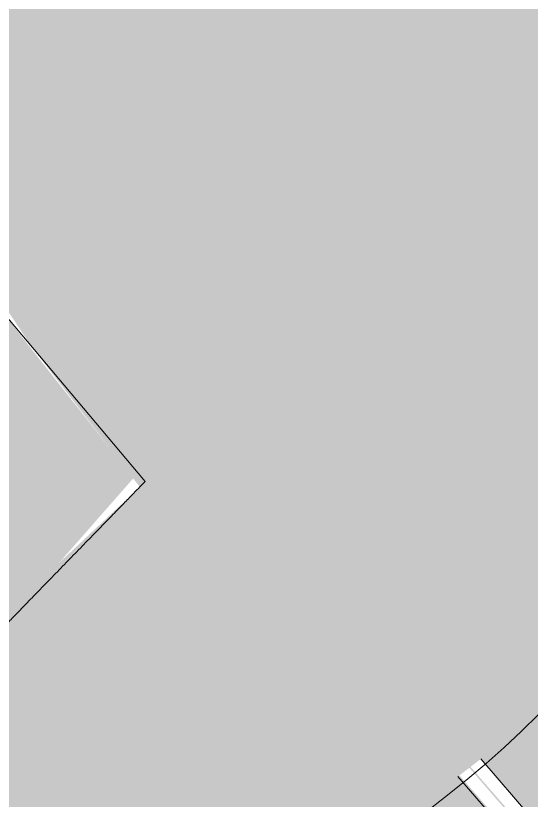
# Model space of a CAD drawing. Header units: inches. Extents: x -1460 to -268, y -77 to 274.
# Drawn here: x -574.338 to -573.172, y 12.139 to 13.913 of the extents above; entities that cross this region are included whole.
import ezdxf

# ---------------------------------------------------------------- set-up
doc = ezdxf.new("R2010")
doc.units = ezdxf.units.IN
doc.header["$MEASUREMENT"] = 0
doc.layers.add('Q-SPCQ', color=91, linetype='Continuous', lineweight=9)

# ---------------------------------------------------------------- blocks, each defined once
blk = doc.blocks.new('Bicycle_4878 - Bicycle_4878-776584-Elevation - South')
at = {"layer": 'Q-SPCQ'}
for points in [[(1159.0049, 12.5134), (1159.3154, 12.8672), (1159.0176, 13.2443), (1158.8659, 13.4674), (1158.4676, 14.1584), (1158.0779, 15.0115), (1157.559, 16.487), (1157.1933, 17.7384), (1156.6499, 20.0996), (1156.2353, 22.3154), (1155.8034, 25.1543), (1155.5162, 27.1967), (1155.0368, 27.1397), (1155.5607, 23.3515), (1155.9942, 20.8357), (1156.4565, 18.6553), (1156.8968, 16.9583), (1157.3122, 15.6397), (1157.7694, 14.4704), (1158.2207, 13.5643), (1158.6519, 12.9112), (1158.9906, 12.5281)], [(1158.6406, 11.6735), (1159.2891, 11.7776), (1159.7656, 11.9749), (1160.2316, 12.3325), (1160.5891, 12.7985), (1160.8139, 13.3412), (1160.8791, 14.0106), (1160.8139, 14.5058), (1160.5891, 15.0485), (1160.2316, 15.5145), (1159.7656, 15.8721), (1159.2229, 16.0968), (1158.6301, 16.1721), (1157.9711, 16.0607), (1157.7265, 15.9594), (1158.2487, 14.6247), (1158.6641, 13.7965), (1159.0865, 13.1625), (1159.3297, 12.8472), (1158.9906, 12.5281), (1158.5884, 12.9817), (1158.4715, 13.1552), (1158.0009, 13.9773), (1157.6072, 14.8441), (1157.277, 15.689), (1157.0496, 15.5145), (1156.6532, 14.9548), (1156.4672, 14.5058), (1156.3906, 13.9235), (1156.4672, 13.3412), (1156.712, 12.7724), (1157.0496, 12.3325), (1157.5156, 11.9749), (1158.0582, 11.7502), (1158.6301, 11.6749)]]:
    blk.add_hatch(color=256, dxfattribs=at).paths.add_polyline_path(points, flags=0)
h = blk.add_hatch(color=256, dxfattribs=at)
h.paths.add_polyline_path([(1166.1406, 5.1905), (1166.1462, 5.2336), (1160.0777, 12.2145), (1160.075, 12.2124), (1166.1367, 5.195)], flags=0)
h.paths.add_polyline_path([(1157.1537, 15.5944), (1157.1794, 15.6141), (1151.1239, 22.5876), (1151.1176, 22.5822), (1157.0496, 15.7149)], flags=0)
h = blk.add_hatch(color=256, dxfattribs=at)
h.paths.add_polyline_path([(1166.1111, 5.1767), (1166.1406, 5.1905), (1160.0527, 12.1953), (1160.0493, 12.1926), (1166.1064, 5.1822)], flags=0)
h.paths.add_polyline_path([(1157.1279, 15.5746), (1157.1537, 15.5944), (1151.0963, 22.5638), (1151.1112, 22.5399), (1157.0496, 15.6653)], flags=0)
for p, q in [((1166.1771, 5.1979), (1160.1008, 12.2322)), ((1160.0493, 12.1926), (1166.128, 5.1555))]:
    blk.add_line(p, q, dxfattribs=at)
at = {"layer": 'Q-SPCQ', "flags": 128}
for points in [[(1155.5333, 27.1988), (1155.9288, 24.2044), (1156.3472, 21.6253), (1156.7821, 19.4333), (1157.2268, 17.6006), (1157.6747, 16.0991), (1158.1187, 14.9015), (1158.551, 13.9808), (1158.9627, 13.3096), (1159.3416, 12.8595)], [(1159.3416, 12.8595), (1158.9627, 13.3096), (1158.551, 13.9808), (1158.1187, 14.9015), (1157.6747, 16.0991), (1157.2268, 17.6006), (1156.7821, 19.4333), (1156.3472, 21.6253), (1155.9288, 24.2044), (1155.5333, 27.1988)]]:
    blk.add_lwpolyline(points, dxfattribs=at)
at = {"layer": 'Q-SPCQ'}
blk.add_arc((1158.6406, 13.9235), 2.25, 180, 360, dxfattribs=at)
for points in [[(1159.3416, 12.8595), (1159.3416, 12.8595), (1159.3396, 12.8574), (1159.3306, 12.8481), (1159.3162, 12.8334), (1159.2969, 12.8135), (1159.273, 12.7889), (1159.2454, 12.7606), (1159.2152, 12.7296), (1159.194, 12.7078), (1159.1834, 12.6968)], [(1159.3297, 12.8472), (1159.3336, 12.8512), (1159.3396, 12.8574), (1159.3416, 12.8595), (1159.3416, 12.8595)], [(1159.1833, 12.6968), (1159.1727, 12.6858), (1159.1619, 12.6748), (1159.1513, 12.6639)], [(1159.1513, 12.6638), (1159.1406, 12.6529), (1159.1194, 12.6311), (1159.0892, 12.6001), (1159.0616, 12.5717), (1159.0377, 12.5471), (1159.0184, 12.5273), (1159.004, 12.5125), (1158.9951, 12.5033), (1158.993, 12.5012), (1158.993, 12.5012)]]:
    blk.add_open_spline(points, degree=3, dxfattribs=at)
blk = doc.blocks.new('Bicycle_4878 - Bicycle_4878-V11-Elevation - South')
at = {"layer": 'Q-SPCQ'}
h = blk.add_hatch(color=256, dxfattribs=at)
h.paths.add_polyline_path([(1158.6406, 11.6735), (1158.0582, 11.7502), (1157.5156, 11.9749), (1156.9806, 12.4224), (1156.6558, 12.8859), (1156.4596, 13.3045), (1156.397, 13.2889), (1156.4841, 12.7724), (1156.6693, 12.8389), (1156.661, 12.7942), (1156.489, 12.7027), (1156.6221, 12.4494), (1156.8362, 12.5793), (1156.8429, 12.5309), (1156.6256, 12.373), (1156.6857, 12.2278), (1156.9544, 12.4338), (1156.9618, 12.3832), (1156.7214, 12.1742), (1156.9073, 11.932), (1157.1791, 12.2128), (1157.196, 12.1667), (1156.9618, 11.861), (1157.0496, 11.7466), (1157.3122, 11.5603), (1157.5539, 11.9533), (1157.582, 11.9152), (1157.3575, 11.5103), (1157.5917, 11.3575), (1157.6264, 11.3431), (1157.8331, 11.8234), (1157.8631, 11.7812), (1157.6855, 11.3186), (1157.99, 11.2036), (1158.1333, 11.7314), (1158.1688, 11.6939), (1158.0582, 11.1642), (1158.2176, 11.1433), (1158.3165, 11.697), (1158.3553, 11.664), (1158.3068, 11.1315), (1158.6086, 11.1121), (1158.6322, 11.6735)], flags=0)
h.paths.add_polyline_path([(1158.6725, 11.0918), (1159.2203, 11.1639), (1159.1142, 11.7239), (1159.1593, 11.7196), (1159.2803, 11.188), (1159.7656, 11.389), (1159.8621, 11.4856), (1159.6582, 11.9168), (1159.7092, 11.9124), (1159.922, 11.5091), (1160.1646, 11.6952), (1159.9186, 12.0717), (1159.9671, 12.078), (1160.2316, 11.7466), (1160.3271, 11.871), (1160.0493, 12.1926), (1159.6626, 11.9323), (1159.1142, 11.7359), (1158.6725, 11.6734), (1158.6725, 11.0961)], flags=0)
h.paths.add_polyline_path([(1160.3674, 11.9236), (1160.5245, 12.1753), (1160.277, 12.3918), (1160.1505, 12.2703), (1160.1008, 12.2322), (1160.3362, 11.9596)], flags=0)
h.paths.add_polyline_path([(1160.8139, 13.3412), (1160.8563, 13.3861), (1160.8833, 13.393), (1160.8385, 13.5283), (1160.814, 13.3418)], flags=0)
h.paths.add_polyline_path([(1160.5856, 12.208), (1160.5891, 12.2126), (1160.8271, 12.8557), (1160.8166, 13.0002), (1160.7185, 13.0606), (1160.7612, 13.0902), (1160.8568, 13.0811), (1160.8592, 13.3199), (1160.8098, 13.3311), (1160.5691, 12.7724), (1160.3166, 12.4433), (1160.5851, 12.2085)], flags=0)
h.paths.add_polyline_path([(1156.4673, 13.3411), (1156.4291, 13.6305), (1156.4166, 13.3596), (1156.4648, 13.3502)], flags=0)

msp = doc.modelspace()

# ---------------------------------------------------------------- block references
at = {"layer": 'Q-SPCQ'}
for name in ['Bicycle_4878 - Bicycle_4878-776584-Elevation - South', 'Bicycle_4878 - Bicycle_4878-V11-Elevation - South']:
    msp.add_blockref(name, (-1733.3868, 0), dxfattribs=at)

doc.saveas('drawing.dxf')
